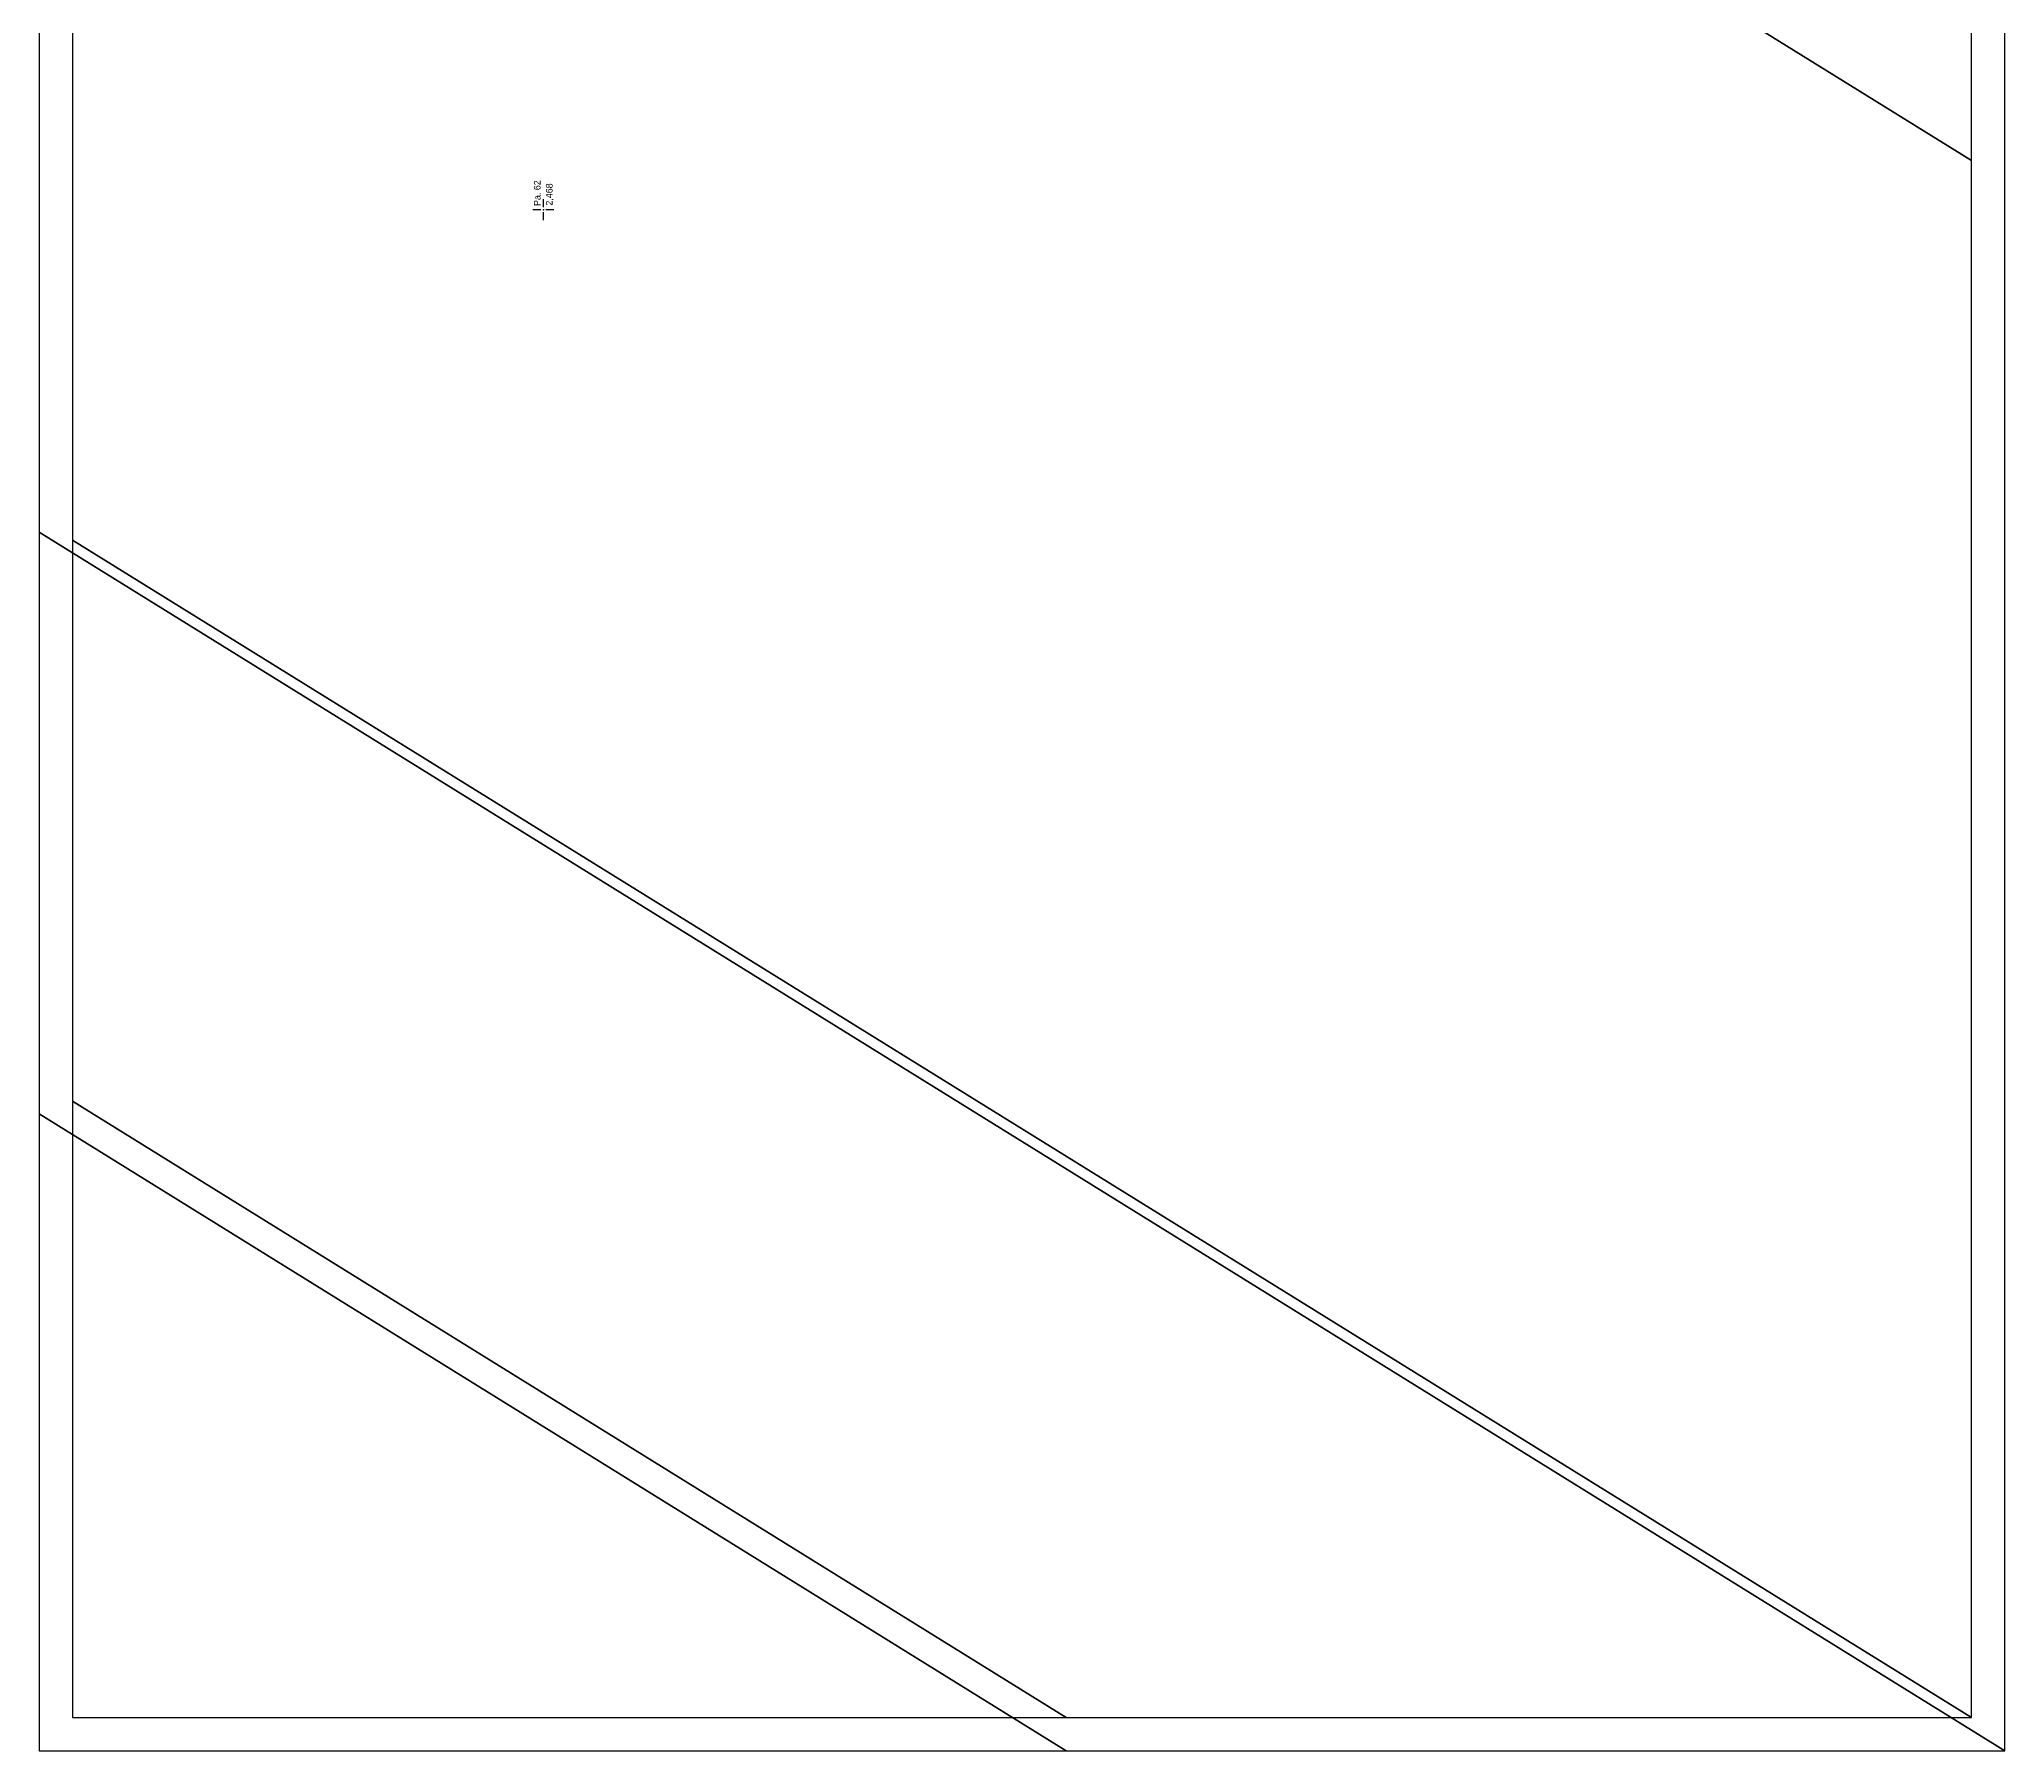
# Model space of a CAD drawing. Extents: x 747954 to 748544, y 4316381 to 4317408.
# Drawn here: x 747954 to 748544, y 4316381 to 4316894 of the extents above; entities that cross this region are included whole.
import ezdxf

# ---------------------------------------------------------------- set-up
doc = ezdxf.new("R2010")
doc.units = 0
doc.layers.get('0').update_dxf_attribs({"linetype": 'CONTINUOUS'})
doc.layers.add('57', color=7, linetype='CONTINUOUS')

msp = doc.modelspace()

# ---------------------------------------------------------------- linework, layer by layer
at = {"layer": '57', "color": 0, "linetype": 'CONTINUOUS'}
for p, q in [((748105.7, 4316843.87), (748105.7, 4316846.27)), ((748104.9, 4316843.07), (748102.5, 4316843.07)), ((748105.7, 4316839.97), (748105.7, 4316842.37)), ((748108.8, 4316843.07), (748106.4, 4316843.07))]:
    msp.add_line(p, q, dxfattribs=at)
msp.add_point((748105.7, 4316843.07), dxfattribs=at)

# ---------------------------------------------------------------- texts
for s, p in [('Pa. 62', (748104.84, 4316844.27)), ('2,468', (748108.44, 4316844.38))]:
    msp.add_text(s, height=1.99, rotation=90, dxfattribs=at).set_placement(p)

# ---------------------------------------------------------------- meshes
at = {"color": 0, "linetype": 'CONTINUOUS'}
mesh = msp.add_polyface(dxfattribs=at)
corners = [(747954.5, 4316381), (747954.5, 4316381), (747954.5, 4316571.96), (748262.5, 4316381), (747954.5, 4316746.49), (748544, 4316381), (747954.5, 4317407.5), (748544, 4317042.01), (748544, 4317407.5)]
mesh.append_faces([[corners[k] for k in face] for face in [(0, 1, 3, 2), (2, 3, 5, 4), (4, 5, 7, 6), (6, 7, 8, 8)]], dxfattribs={"vtx0": -1, "vtx2": -1, "color": 0})
mesh = msp.add_polyface(dxfattribs=at)
corners = [(747964.5, 4316391), (747964.5, 4316391), (747964.5, 4316575.76), (748262.5, 4316391), (747964.5, 4316744.09), (748534, 4316391), (747964.5, 4317211), (748534, 4316857.91), (748262.5, 4317211), (748534, 4317042.67), (748534, 4317211)]
mesh.append_faces([[corners[k] for k in face] for face in [(0, 1, 3, 2), (2, 3, 5, 4), (4, 5, 7, 6), (6, 7, 9, 8), (8, 9, 10, 10)]], dxfattribs={"vtx0": -1, "vtx2": -1, "color": 0})

doc.saveas('drawing.dxf')
